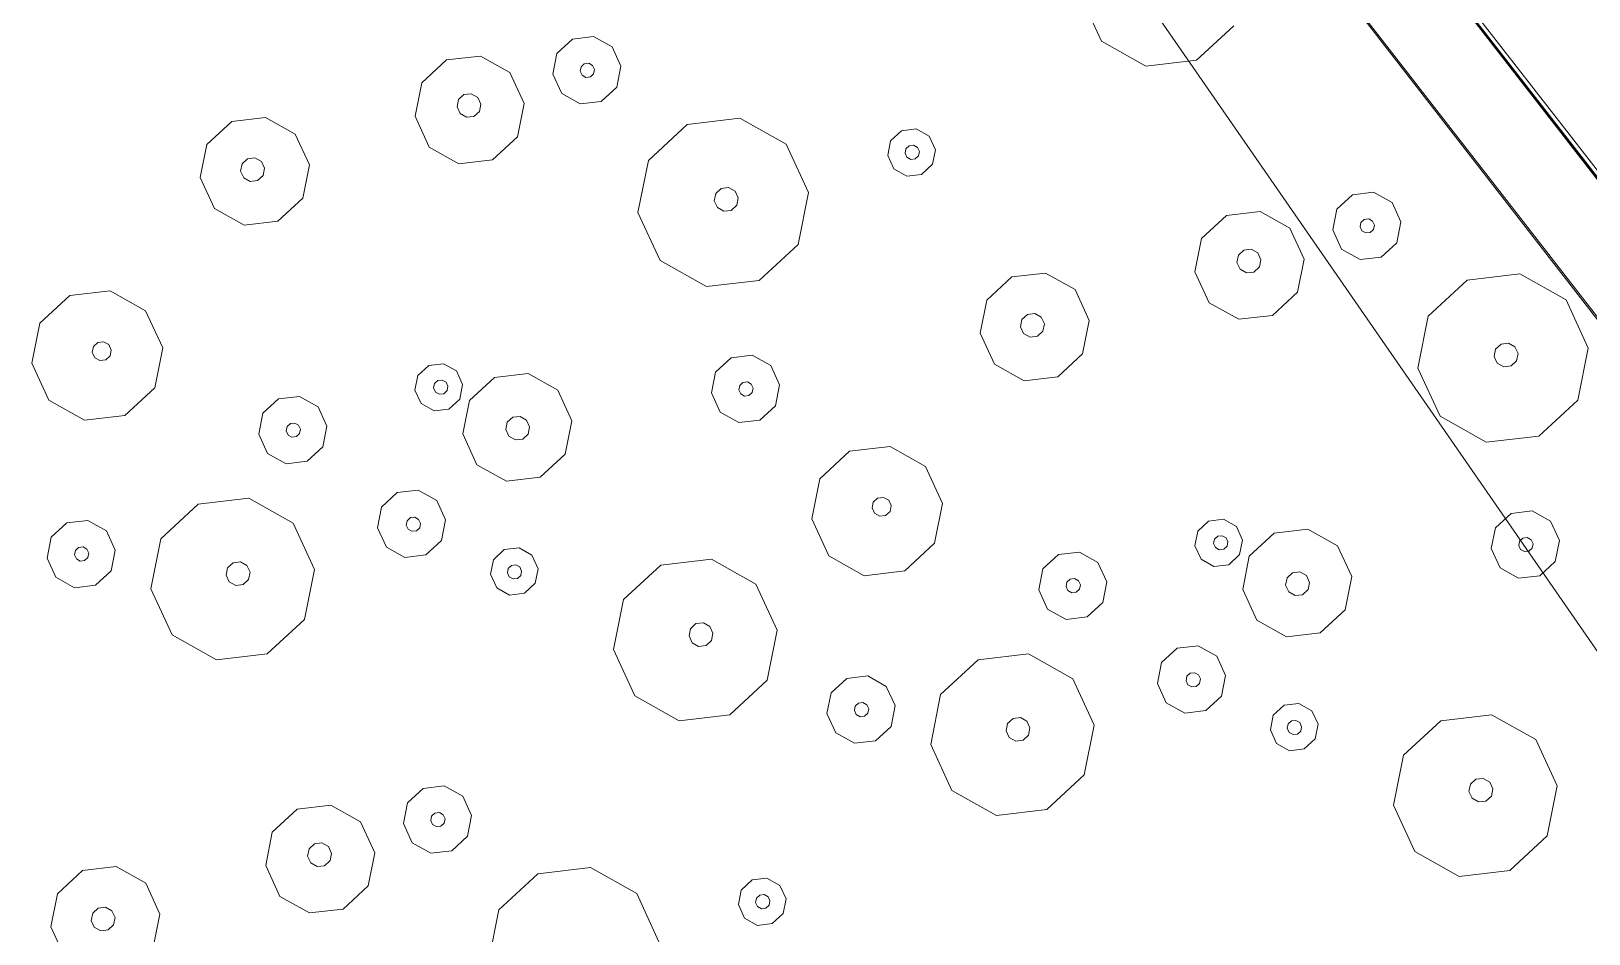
# Model space of a CAD drawing. Header units: metres. Extents: x -2858 to 512, y -1995 to 1252.
# Drawn here: x -585.741 to -582.11, y 437.07 to 439.173 of the extents above; entities that cross this region are included whole.
import ezdxf
from ezdxf.lldxf.tags import DXFTag

# ---------------------------------------------------------------- set-up
doc = ezdxf.new("R2010")
doc.units = ezdxf.units.M
for name, color, linetype in [('Calque commun', 7, 'Continuous'), ('Calque11', 7, 'Continuous'), ('Calque17', 7, 'Continuous')]:
    doc.layers.add(name, color=color, linetype=linetype)
tags = doc.linetypes.add('HIDDENX2', pattern=[0.75, 0.5, -0.25]).pattern_tags.tags
tags[6:7] = [DXFTag(74, 4), DXFTag(75, 0), DXFTag(340, '0'), DXFTag(46, 1.0), DXFTag(50, 0.0), DXFTag(44, 0.0), DXFTag(45, 0.0)]
tags[4:5] = [DXFTag(74, 4), DXFTag(75, 0), DXFTag(340, '0'), DXFTag(46, 1.0), DXFTag(50, 0.0), DXFTag(44, 0.0), DXFTag(45, 0.0)]

# ---------------------------------------------------------------- blocks, each defined once
blk = doc.blocks.new('geometrebondepartleger')
at = {"layer": 'Calque11', "color": 7, "linetype": 'Continuous', "lineweight": 9}
blk.add_polyline3d([(125.0277, 35.9078, 79), (133.3383, 81.851, 79), (145.3136, 148.3761, 79)], dxfattribs=at)
at = {"layer": 'Calque17', "color": 1, "linetype": 'Continuous', "lineweight": 9}
for points in [[(125.174, 36.6886, 79), (126.5286, 44.1348, 79), (125.0378, 35.9435, 79), (126.4161, 43.4883, 79), (128.681, 56.0642, 79), (129.9759, 63.1341, 79), (132.1933, 75.6042, 79), (133.3383, 81.851, 79), (135.2222, 92.3412, 79), (136.4776, 99.3268, 79), (138.1727, 108.7115, 79), (140.4846, 121.4626, 79), (141.0933, 124.9318, 79)], [(125.3707, 36.6528, 79), (126.7254, 44.0992, 79), (125.2346, 35.9078, 79), (126.6129, 43.4526, 79), (128.8778, 56.0285, 79), (130.1727, 63.0986, 79), (132.3901, 75.5687, 79), (133.5351, 81.8153, 79), (135.4191, 92.3058, 79), (136.6745, 99.2914, 79), (138.3695, 108.676, 79), (140.6815, 121.4274, 79), (141.2903, 124.8972, 79)]]:
    blk.add_polyline3d(points, dxfattribs=at)
blk = doc.blocks.new('pattern')
at = {"layer": 'Calque commun', "color": 54, "linetype": 'Continuous', "lineweight": 9}
for p, q in [((56.91, 30.9013), (57.0122, 30.9616)), ((57.0122, 30.9616), (57.1303, 30.9504)), ((57.1303, 30.9504), (57.2193, 30.8718)), ((56.8628, 30.7924), (56.91, 30.9013)), ((57.2193, 30.8718), (57.2451, 30.756)), ((56.8886, 30.6766), (56.8628, 30.7924)), ((57.0081, 30.7782), (57.015, 30.7941)), ((57.015, 30.7941), (57.0299, 30.8029)), ((57.0299, 30.8029), (57.0471, 30.8012)), ((57.0471, 30.8012), (57.0601, 30.7898)), ((57.0118, 30.7613), (57.0081, 30.7782)), ((57.0248, 30.7499), (57.0118, 30.7613)), ((57.0569, 30.757), (57.042, 30.7482)), ((57.0638, 30.7729), (57.0569, 30.757)), ((57.0601, 30.7898), (57.0638, 30.7729)), ((57.2451, 30.756), (57.1978, 30.6471)), ((57.042, 30.7482), (57.0248, 30.7499)), ((56.9775, 30.5981), (56.8886, 30.6766)), ((57.1978, 30.6471), (57.0957, 30.5868)), ((57.0957, 30.5868), (56.9775, 30.5981)), ((56.4803, 30.5239), (56.5229, 30.5491)), ((56.5229, 30.5491), (56.5721, 30.5444)), ((56.5721, 30.5444), (56.6092, 30.5116)), ((56.4607, 30.4786), (56.4803, 30.5239)), ((56.6092, 30.5116), (56.6199, 30.4634)), ((56.4714, 30.4303), (56.4607, 30.4786)), ((56.5229, 30.4734), (56.527, 30.483)), ((56.5251, 30.4633), (56.5229, 30.4734)), ((56.527, 30.483), (56.5359, 30.4882)), ((56.5359, 30.4882), (56.5463, 30.4873)), ((56.5463, 30.4873), (56.5541, 30.4804)), ((56.5563, 30.4702), (56.5522, 30.4607)), ((56.5541, 30.4804), (56.5563, 30.4702)), ((56.5085, 30.3976), (56.4714, 30.4303)), ((56.5329, 30.4564), (56.5251, 30.4633)), ((56.5432, 30.4554), (56.5329, 30.4564)), ((56.5522, 30.4607), (56.5432, 30.4554)), ((56.6199, 30.4634), (56.6003, 30.418)), ((56.5577, 30.3929), (56.5085, 30.3976)), ((56.6003, 30.418), (56.5577, 30.3929)), ((57.1747, 30.3903), (57.2045, 30.4079)), ((57.2045, 30.4079), (57.2389, 30.4047)), ((57.2389, 30.4047), (57.2649, 30.3818)), ((57.1609, 30.3586), (57.1747, 30.3903)), ((57.1684, 30.3248), (57.1609, 30.3586)), ((57.2003, 30.3558), (57.2045, 30.3654)), ((57.2026, 30.3457), (57.2003, 30.3558)), ((57.2045, 30.3654), (57.2134, 30.3706)), ((57.2134, 30.3706), (57.2237, 30.3697)), ((57.2237, 30.3697), (57.2315, 30.3628)), ((57.2315, 30.3628), (57.2338, 30.3527)), ((57.2649, 30.3818), (57.2724, 30.348)), ((56.1013, 30.2747), (56.2077, 30.3376)), ((56.2077, 30.3376), (56.3308, 30.3259)), ((56.3308, 30.3259), (56.4235, 30.244)), ((57.1944, 30.3019), (57.1684, 30.3248)), ((57.2104, 30.3388), (57.2026, 30.3457)), ((57.2207, 30.3379), (57.2104, 30.3388)), ((57.2296, 30.3431), (57.2207, 30.3379)), ((57.2338, 30.3527), (57.2296, 30.3431)), ((57.2724, 30.348), (57.2586, 30.3162)), ((57.2288, 30.2986), (57.1944, 30.3019)), ((57.2586, 30.3162), (57.2288, 30.2986)), ((56.0521, 30.1613), (56.1013, 30.2747)), ((56.8659, 30.2193), (56.934, 30.2595)), ((56.934, 30.2595), (57.0128, 30.252)), ((57.0128, 30.252), (57.0721, 30.1997)), ((56.4235, 30.244), (56.4503, 30.1234)), ((56.8345, 30.1467), (56.8659, 30.2193)), ((57.0721, 30.1997), (57.0893, 30.1224)), ((57.2337, 30.1537), (57.2762, 30.1788)), ((57.2762, 30.1788), (57.3254, 30.1741)), ((56.079, 30.0407), (56.0521, 30.1613)), ((56.2133, 30.1456), (56.2202, 30.1615)), ((56.2171, 30.1287), (56.2133, 30.1456)), ((56.2202, 30.1615), (56.2351, 30.1703)), ((56.2351, 30.1703), (56.2524, 30.1686)), ((56.2524, 30.1686), (56.2653, 30.1572)), ((56.2691, 30.1403), (56.2622, 30.1244)), ((56.2653, 30.1572), (56.2691, 30.1403)), ((56.8517, 30.0695), (56.8345, 30.1467)), ((56.9347, 30.139), (56.9416, 30.1549)), ((56.9385, 30.1221), (56.9347, 30.139)), ((56.9416, 30.1549), (56.9565, 30.1637)), ((56.9565, 30.1637), (56.9737, 30.1621)), ((56.9737, 30.1621), (56.9867, 30.1506)), ((56.9867, 30.1506), (56.9904, 30.1337)), ((57.214, 30.1083), (57.2337, 30.1537)), ((57.3254, 30.1741), (57.3625, 30.1414)), ((57.3625, 30.1414), (57.3733, 30.0931)), ((56.2301, 30.1173), (56.2171, 30.1287)), ((56.2473, 30.1156), (56.2301, 30.1173)), ((56.2622, 30.1244), (56.2473, 30.1156)), ((56.4503, 30.1234), (56.4012, 30.01)), ((56.9514, 30.1107), (56.9385, 30.1221)), ((56.9687, 30.1091), (56.9514, 30.1107)), ((56.9836, 30.1178), (56.9687, 30.1091)), ((56.9904, 30.1337), (56.9836, 30.1178)), ((57.0893, 30.1224), (57.0578, 30.0499)), ((57.2247, 30.06), (57.214, 30.1083)), ((57.2749, 30.1061), (57.279, 30.1156)), ((57.2771, 30.096), (57.2749, 30.1061)), ((57.279, 30.1156), (57.288, 30.1209)), ((57.288, 30.1209), (57.2983, 30.1199)), ((57.2983, 30.1199), (57.3061, 30.1131)), ((57.3083, 30.1029), (57.3042, 30.0934)), ((57.3061, 30.1131), (57.3083, 30.1029)), ((56.911, 30.0171), (56.8517, 30.0695)), ((57.2849, 30.0891), (57.2771, 30.096)), ((57.2953, 30.0881), (57.2849, 30.0891)), ((57.3042, 30.0934), (57.2953, 30.0881)), ((57.3733, 30.0931), (57.3536, 30.0478)), ((56.1717, 29.9589), (56.079, 30.0407)), ((57.0578, 30.0499), (56.9897, 30.0096)), ((57.2618, 30.0273), (57.2247, 30.06)), ((57.3536, 30.0478), (57.311, 30.0226)), ((57.524, 30.0029), (57.6262, 30.0632)), ((57.6262, 30.0632), (57.7443, 30.0519)), ((57.7443, 30.0519), (57.8333, 29.9734)), ((56.4012, 30.01), (56.2947, 29.9471)), ((56.9897, 30.0096), (56.911, 30.0171)), ((57.311, 30.0226), (57.2618, 30.0273)), ((57.4768, 29.894), (57.524, 30.0029)), ((56.2947, 29.9471), (56.1717, 29.9589)), ((56.9585, 29.9411), (56.9723, 29.9728)), ((56.9723, 29.9728), (57.0021, 29.9904)), ((57.0021, 29.9904), (57.0365, 29.9871)), ((57.0365, 29.9871), (57.0625, 29.9642)), ((57.0625, 29.9642), (57.07, 29.9305)), ((57.8333, 29.9734), (57.8591, 29.8576)), ((56.966, 29.9073), (56.9585, 29.9411)), ((56.9941, 29.9407), (56.9983, 29.9502)), ((56.9964, 29.9306), (56.9941, 29.9407)), ((57.0042, 29.9237), (56.9964, 29.9306)), ((56.9983, 29.9502), (57.0072, 29.9555)), ((57.0145, 29.9227), (57.0042, 29.9237)), ((57.0072, 29.9555), (57.0175, 29.9545)), ((57.0235, 29.928), (57.0145, 29.9227)), ((57.0175, 29.9545), (57.0253, 29.9476)), ((57.0276, 29.9375), (57.0235, 29.928)), ((57.0253, 29.9476), (57.0276, 29.9375)), ((57.07, 29.9305), (57.0562, 29.8987)), ((56.992, 29.8844), (56.966, 29.9073)), ((57.0264, 29.8811), (56.992, 29.8844)), ((57.0562, 29.8987), (57.0264, 29.8811)), ((57.5026, 29.7782), (57.4768, 29.894)), ((57.6221, 29.8798), (57.629, 29.8957)), ((57.629, 29.8957), (57.6439, 29.9045)), ((57.6439, 29.9045), (57.6611, 29.9028)), ((57.6611, 29.9028), (57.6741, 29.8914)), ((57.6741, 29.8914), (57.6779, 29.8745)), ((57.6259, 29.8629), (57.6221, 29.8798)), ((57.6388, 29.8514), (57.6259, 29.8629)), ((57.6561, 29.8498), (57.6388, 29.8514)), ((57.671, 29.8586), (57.6561, 29.8498)), ((57.6779, 29.8745), (57.671, 29.8586)), ((57.8591, 29.8576), (57.8119, 29.7487)), ((57.2556, 29.8018), (57.2982, 29.827)), ((57.2982, 29.827), (57.3474, 29.8223)), ((57.3474, 29.8223), (57.3844, 29.7895)), ((56.1737, 29.7532), (56.2163, 29.7783)), ((56.2163, 29.7783), (56.2655, 29.7736)), ((57.2359, 29.7565), (57.2556, 29.8018)), ((57.3844, 29.7895), (57.3952, 29.7413)), ((57.5916, 29.6996), (57.5026, 29.7782)), ((56.154, 29.7078), (56.1737, 29.7532)), ((56.2655, 29.7736), (56.3026, 29.7409)), ((56.3026, 29.7409), (56.3133, 29.6926)), ((57.2467, 29.7082), (57.2359, 29.7565)), ((57.2981, 29.7513), (57.3022, 29.7609)), ((57.3004, 29.7412), (57.2981, 29.7513)), ((57.3081, 29.7343), (57.3004, 29.7412)), ((57.3022, 29.7609), (57.3112, 29.7661)), ((57.3112, 29.7661), (57.3215, 29.7652)), ((57.3274, 29.7386), (57.3185, 29.7333)), ((57.3215, 29.7652), (57.3293, 29.7583)), ((57.3316, 29.7481), (57.3274, 29.7386)), ((57.3293, 29.7583), (57.3316, 29.7481)), ((57.3952, 29.7413), (57.3755, 29.6959)), ((57.8119, 29.7487), (57.7097, 29.6884)), ((58.3053, 29.7379), (58.3351, 29.7555)), ((58.3351, 29.7555), (58.3695, 29.7522)), ((58.3695, 29.7522), (58.3955, 29.7293)), ((56.1648, 29.6596), (56.154, 29.7078)), ((56.2162, 29.7027), (56.2204, 29.7122)), ((56.2185, 29.6926), (56.2162, 29.7027)), ((56.2204, 29.7122), (56.2293, 29.7175)), ((56.2293, 29.7175), (56.2396, 29.7165)), ((56.2396, 29.7165), (56.2474, 29.7096)), ((56.2474, 29.7096), (56.2497, 29.6995)), ((57.2837, 29.6755), (57.2467, 29.7082)), ((57.3185, 29.7333), (57.3081, 29.7343)), ((58.2915, 29.7062), (58.3053, 29.7379)), ((58.299, 29.6724), (58.2915, 29.7062)), ((58.3293, 29.7033), (58.3334, 29.7128)), ((58.3315, 29.6932), (58.3293, 29.7033)), ((58.3334, 29.7128), (58.3423, 29.7181)), ((58.3423, 29.7181), (58.3527, 29.7171)), ((58.3527, 29.7171), (58.3605, 29.7103)), ((58.3605, 29.7103), (58.3627, 29.7001)), ((58.3955, 29.7293), (58.403, 29.6955)), ((56.2263, 29.6857), (56.2185, 29.6926)), ((56.2366, 29.6847), (56.2263, 29.6857)), ((56.2455, 29.69), (56.2366, 29.6847)), ((56.2497, 29.6995), (56.2455, 29.69)), ((56.3133, 29.6926), (56.2936, 29.6473)), ((56.3887, 29.6428), (56.4569, 29.683)), ((56.4569, 29.683), (56.5356, 29.6755)), ((56.5356, 29.6755), (56.5949, 29.6232)), ((57.3329, 29.6708), (57.2837, 29.6755)), ((57.3755, 29.6959), (57.3329, 29.6708)), ((57.7097, 29.6884), (57.5916, 29.6996)), ((58.325, 29.6495), (58.299, 29.6724)), ((58.3393, 29.6863), (58.3315, 29.6932)), ((58.3497, 29.6853), (58.3393, 29.6863)), ((58.3586, 29.6906), (58.3497, 29.6853)), ((58.3627, 29.7001), (58.3586, 29.6906)), ((58.403, 29.6955), (58.3892, 29.6638)), ((56.2018, 29.6268), (56.1648, 29.6596)), ((56.2936, 29.6473), (56.2511, 29.6221)), ((56.3573, 29.5702), (56.3887, 29.6428)), ((57.7999, 29.6269), (57.8425, 29.652)), ((57.8425, 29.652), (57.8917, 29.6473)), ((57.8917, 29.6473), (57.9288, 29.6146)), ((58.3594, 29.6462), (58.325, 29.6495)), ((58.3892, 29.6638), (58.3594, 29.6462)), ((56.2511, 29.6221), (56.2018, 29.6268)), ((56.5949, 29.6232), (56.6121, 29.546)), ((57.7802, 29.5815), (57.7999, 29.6269)), ((57.9288, 29.6146), (57.9395, 29.5663)), ((56.3745, 29.493), (56.3573, 29.5702)), ((56.4503, 29.5529), (56.4572, 29.5687)), ((56.4572, 29.5687), (56.4721, 29.5775)), ((56.4721, 29.5775), (56.4893, 29.5759)), ((56.4893, 29.5759), (56.5023, 29.5644)), ((56.5023, 29.5644), (56.506, 29.5476)), ((57.791, 29.5332), (57.7802, 29.5815)), ((57.8424, 29.5764), (57.8465, 29.5859)), ((57.8447, 29.5662), (57.8424, 29.5764)), ((57.8525, 29.5594), (57.8447, 29.5662)), ((57.8465, 29.5859), (57.8555, 29.5912)), ((57.8628, 29.5584), (57.8525, 29.5594)), ((57.8555, 29.5912), (57.8658, 29.5902)), ((57.8717, 29.5637), (57.8628, 29.5584)), ((57.8658, 29.5902), (57.8736, 29.5833)), ((57.8759, 29.5732), (57.8717, 29.5637)), ((57.8736, 29.5833), (57.8759, 29.5732)), ((57.9395, 29.5663), (57.9198, 29.5209)), ((58.5278, 29.4702), (58.577, 29.5836)), ((56.454, 29.536), (56.4503, 29.5529)), ((56.467, 29.5245), (56.454, 29.536)), ((56.4842, 29.5229), (56.467, 29.5245)), ((56.4991, 29.5317), (56.4842, 29.5229)), ((56.506, 29.5476), (56.4991, 29.5317)), ((56.6121, 29.546), (56.5807, 29.4734)), ((57.828, 29.5005), (57.791, 29.5332)), ((57.9198, 29.5209), (57.8773, 29.4958)), ((56.4338, 29.4407), (56.3745, 29.493)), ((57.8773, 29.4958), (57.828, 29.5005)), ((56.5807, 29.4734), (56.5125, 29.4332)), ((58.5547, 29.3495), (58.5278, 29.4702)), ((56.5125, 29.4332), (56.4338, 29.4407)), ((57.375, 29.3949), (57.4567, 29.4431)), ((57.4567, 29.4431), (57.5512, 29.4341)), ((57.5512, 29.4341), (57.6224, 29.3713)), ((56.8293, 29.3652), (56.8974, 29.4055)), ((56.8974, 29.4055), (56.9762, 29.398)), ((56.9762, 29.398), (57.0355, 29.3456)), ((57.3372, 29.3078), (57.375, 29.3949)), ((56.7979, 29.2927), (56.8293, 29.3652)), ((57.0355, 29.3456), (57.0527, 29.2684)), ((57.6224, 29.3713), (57.643, 29.2786)), ((57.8525, 29.3049), (57.9547, 29.3653)), ((57.9547, 29.3653), (58.0728, 29.354)), ((58.0728, 29.354), (58.1618, 29.2755)), ((58.6473, 29.2677), (58.5547, 29.3495)), ((57.3578, 29.2151), (57.3372, 29.3078)), ((57.4534, 29.2964), (57.4589, 29.3091)), ((57.4589, 29.3091), (57.4708, 29.3161)), ((57.4708, 29.3161), (57.4846, 29.3148)), ((57.4846, 29.3148), (57.495, 29.3057)), ((57.495, 29.3057), (57.498, 29.2922)), ((57.8053, 29.1961), (57.8525, 29.3049)), ((58.8768, 29.3188), (58.7704, 29.256)), ((56.8151, 29.2154), (56.7979, 29.2927)), ((56.8983, 29.2768), (56.9052, 29.2927)), ((56.902, 29.2599), (56.8983, 29.2768)), ((56.9052, 29.2927), (56.9201, 29.3015)), ((56.9201, 29.3015), (56.9373, 29.2998)), ((56.9373, 29.2998), (56.9503, 29.2884)), ((56.954, 29.2715), (56.9471, 29.2556)), ((56.9503, 29.2884), (56.954, 29.2715)), ((57.0527, 29.2684), (57.0212, 29.1958)), ((57.4564, 29.2829), (57.4534, 29.2964)), ((57.4668, 29.2737), (57.4564, 29.2829)), ((57.4806, 29.2724), (57.4668, 29.2737)), ((57.4925, 29.2794), (57.4806, 29.2724)), ((57.498, 29.2922), (57.4925, 29.2794)), ((57.643, 29.2786), (57.6052, 29.1915)), ((58.1618, 29.2755), (58.1876, 29.1596)), ((58.7704, 29.256), (58.6473, 29.2677)), ((56.915, 29.2485), (56.902, 29.2599)), ((56.9322, 29.2468), (56.915, 29.2485)), ((56.9471, 29.2556), (56.9322, 29.2468)), ((56.8744, 29.1631), (56.8151, 29.2154)), ((57.0212, 29.1958), (56.9531, 29.1556)), ((57.429, 29.1523), (57.3578, 29.2151)), ((57.8311, 29.0802), (57.8053, 29.1961)), ((57.9506, 29.1819), (57.9575, 29.1977)), ((57.9575, 29.1977), (57.9724, 29.2065)), ((57.9724, 29.2065), (57.9896, 29.2049)), ((57.9896, 29.2049), (58.0026, 29.1934)), ((56.093, 29.158), (56.2112, 29.1468)), ((56.9531, 29.1556), (56.8744, 29.1631)), ((57.6052, 29.1915), (57.5235, 29.1433)), ((57.9543, 29.165), (57.9506, 29.1819)), ((57.9673, 29.1535), (57.9543, 29.165)), ((57.9994, 29.1607), (57.9845, 29.1519)), ((58.0063, 29.1765), (57.9994, 29.1607)), ((58.0026, 29.1934), (58.0063, 29.1765)), ((58.1876, 29.1596), (58.1403, 29.0508)), ((56.2112, 29.1468), (56.3001, 29.0682)), ((57.5235, 29.1433), (57.429, 29.1523)), ((57.9845, 29.1519), (57.9673, 29.1535)), ((58.6494, 29.062), (58.6919, 29.0871)), ((58.6919, 29.0871), (58.7412, 29.0825)), ((56.3001, 29.0682), (56.3259, 28.9524)), ((57.92, 29.0017), (57.8311, 29.0802)), ((58.1403, 29.0508), (58.0382, 28.9904)), ((58.6297, 29.0166), (58.6494, 29.062)), ((58.7412, 29.0825), (58.7782, 29.0497)), ((58.7782, 29.0497), (58.789, 29.0015)), ((58.6404, 28.9684), (58.6297, 29.0166)), ((58.6919, 29.0115), (58.696, 29.021)), ((58.696, 29.021), (58.705, 29.0263)), ((58.705, 29.0263), (58.7153, 29.0253)), ((58.7153, 29.0253), (58.7231, 29.0185)), ((58.7231, 29.0185), (58.7253, 29.0083)), ((58.0382, 28.9904), (57.92, 29.0017)), ((58.6941, 29.0014), (58.6919, 29.0115)), ((58.7019, 28.9945), (58.6941, 29.0014)), ((58.7123, 28.9935), (58.7019, 28.9945)), ((58.7212, 28.9988), (58.7123, 28.9935)), ((58.7253, 29.0083), (58.7212, 28.9988)), ((58.789, 29.0015), (58.7693, 28.9561)), ((58.8644, 28.9516), (58.9325, 28.9919)), ((58.9325, 28.9919), (59.0113, 28.9844)), ((59.0113, 28.9844), (59.0706, 28.932)), ((56.3259, 28.9524), (56.2787, 28.8435)), ((57.4228, 28.9276), (57.4654, 28.9527)), ((57.4654, 28.9527), (57.5146, 28.948)), ((57.5146, 28.948), (57.5517, 28.9153)), ((58.6775, 28.9357), (58.6404, 28.9684)), ((58.7693, 28.9561), (58.7267, 28.931)), ((58.833, 28.8791), (58.8644, 28.9516)), ((57.4032, 28.8822), (57.4228, 28.9276)), ((57.5517, 28.9153), (57.5624, 28.867)), ((58.7267, 28.931), (58.6775, 28.9357)), ((59.0706, 28.932), (59.0878, 28.8548)), ((57.4139, 28.8339), (57.4032, 28.8822)), ((57.4654, 28.8771), (57.4695, 28.8866)), ((57.4676, 28.8669), (57.4654, 28.8771)), ((57.4695, 28.8866), (57.4784, 28.8919)), ((57.4784, 28.8919), (57.4888, 28.8909)), ((57.4888, 28.8909), (57.4966, 28.884)), ((57.4988, 28.8739), (57.4947, 28.8644)), ((57.4966, 28.884), (57.4988, 28.8739)), ((57.5624, 28.867), (57.5428, 28.8217)), ((58.8502, 28.8019), (58.833, 28.8791)), ((58.9259, 28.8617), (58.9328, 28.8776)), ((58.9328, 28.8776), (58.9477, 28.8864)), ((58.9477, 28.8864), (58.965, 28.8847)), ((58.965, 28.8847), (58.9779, 28.8733)), ((58.9779, 28.8733), (58.9817, 28.8564)), ((56.7583, 28.801), (56.7721, 28.8327)), ((56.7721, 28.8327), (56.8019, 28.8503)), ((56.8019, 28.8503), (56.8364, 28.847)), ((56.8364, 28.847), (56.8623, 28.8241)), ((57.451, 28.8012), (57.4139, 28.8339)), ((57.4754, 28.8601), (57.4676, 28.8669)), ((57.4857, 28.8591), (57.4754, 28.8601)), ((57.4947, 28.8644), (57.4857, 28.8591)), ((58.9297, 28.8448), (58.9259, 28.8617)), ((58.9427, 28.8334), (58.9297, 28.8448)), ((58.9599, 28.8317), (58.9427, 28.8334)), ((58.9748, 28.8405), (58.9599, 28.8317)), ((58.9817, 28.8564), (58.9748, 28.8405)), ((59.0878, 28.8548), (59.0563, 28.7822)), ((56.7659, 28.7672), (56.7583, 28.801)), ((56.7961, 28.7981), (56.8002, 28.8076)), ((56.7984, 28.788), (56.7961, 28.7981)), ((56.8002, 28.8076), (56.8092, 28.8129)), ((56.8092, 28.8129), (56.8195, 28.8119)), ((56.8195, 28.8119), (56.8273, 28.8051)), ((56.8295, 28.7949), (56.8254, 28.7854)), ((56.8273, 28.8051), (56.8295, 28.7949)), ((56.8623, 28.8241), (56.8698, 28.7903)), ((57.5002, 28.7965), (57.451, 28.8012)), ((57.5428, 28.8217), (57.5002, 28.7965)), ((58.1172, 28.794), (58.147, 28.8116)), ((58.147, 28.8116), (58.1814, 28.8083)), ((58.1814, 28.8083), (58.2074, 28.7854)), ((58.9095, 28.7495), (58.8502, 28.8019)), ((56.7918, 28.7443), (56.7659, 28.7672)), ((56.8061, 28.7811), (56.7984, 28.788)), ((56.8165, 28.7801), (56.8061, 28.7811)), ((56.8254, 28.7854), (56.8165, 28.7801)), ((56.8561, 28.7586), (56.8262, 28.741)), ((56.8698, 28.7903), (56.8561, 28.7586)), ((58.1034, 28.7622), (58.1172, 28.794)), ((58.1109, 28.7285), (58.1034, 28.7622)), ((58.1428, 28.7595), (58.147, 28.769)), ((58.1451, 28.7493), (58.1428, 28.7595)), ((58.147, 28.769), (58.1559, 28.7743)), ((58.1559, 28.7743), (58.1662, 28.7733)), ((58.1662, 28.7733), (58.174, 28.7664)), ((58.174, 28.7664), (58.1763, 28.7563)), ((58.2074, 28.7854), (58.2149, 28.7516)), ((59.0563, 28.7822), (58.9882, 28.742)), ((56.8262, 28.741), (56.7918, 28.7443)), ((57.0438, 28.6784), (57.1502, 28.7412)), ((57.1502, 28.7412), (57.2733, 28.7295)), ((57.2733, 28.7295), (57.3659, 28.6477)), ((58.1369, 28.7055), (58.1109, 28.7285)), ((58.1529, 28.7425), (58.1451, 28.7493)), ((58.1632, 28.7415), (58.1529, 28.7425)), ((58.1721, 28.7468), (58.1632, 28.7415)), ((58.1763, 28.7563), (58.1721, 28.7468)), ((58.2149, 28.7516), (58.2011, 28.7199)), ((58.9882, 28.742), (58.9095, 28.7495)), ((58.1713, 28.7023), (58.1369, 28.7055)), ((58.2011, 28.7199), (58.1713, 28.7023)), ((59.305, 28.6741), (59.3731, 28.7143)), ((56.9946, 28.565), (57.0438, 28.6784)), ((57.8084, 28.6229), (57.8765, 28.6632)), ((57.8765, 28.6632), (57.9553, 28.6557)), ((57.9553, 28.6557), (58.0146, 28.6033)), ((59.2735, 28.6015), (59.305, 28.6741)), ((57.3659, 28.6477), (57.3928, 28.527)), ((57.777, 28.5504), (57.8084, 28.6229)), ((58.0146, 28.6033), (58.0318, 28.5261)), ((58.1762, 28.5573), (58.2187, 28.5824)), ((58.2187, 28.5824), (58.2679, 28.5778)), ((58.2679, 28.5778), (58.305, 28.545)), ((59.2907, 28.5243), (59.2735, 28.6015)), ((59.374, 28.5856), (59.3808, 28.6015)), ((59.3777, 28.5688), (59.374, 28.5856)), ((59.3808, 28.6015), (59.3957, 28.6103)), ((59.3957, 28.6103), (59.413, 28.6087)), ((59.413, 28.6087), (59.4259, 28.5972)), ((59.4297, 28.5803), (59.4228, 28.5645)), ((59.4259, 28.5972), (59.4297, 28.5803)), ((59.5284, 28.5772), (59.4969, 28.5046)), ((57.0215, 28.4443), (56.9946, 28.565)), ((57.1558, 28.5492), (57.1627, 28.5651)), ((57.1596, 28.5324), (57.1558, 28.5492)), ((57.1627, 28.5651), (57.1776, 28.5739)), ((57.1776, 28.5739), (57.1949, 28.5723)), ((57.1949, 28.5723), (57.2078, 28.5608)), ((57.2116, 28.5439), (57.2047, 28.528)), ((57.2078, 28.5608), (57.2116, 28.5439)), ((57.7942, 28.4732), (57.777, 28.5504)), ((57.8772, 28.5427), (57.8841, 28.5586)), ((57.881, 28.5258), (57.8772, 28.5427)), ((57.8841, 28.5586), (57.899, 28.5674)), ((57.899, 28.5674), (57.9162, 28.5657)), ((57.9162, 28.5657), (57.9292, 28.5543)), ((57.9292, 28.5543), (57.9329, 28.5374)), ((58.1565, 28.5119), (58.1762, 28.5573)), ((58.305, 28.545), (58.3158, 28.4968)), ((59.3907, 28.5573), (59.3777, 28.5688)), ((59.4079, 28.5557), (59.3907, 28.5573)), ((59.4228, 28.5645), (59.4079, 28.5557)), ((57.1726, 28.5209), (57.1596, 28.5324)), ((57.1898, 28.5193), (57.1726, 28.5209)), ((57.2047, 28.528), (57.1898, 28.5193)), ((57.3928, 28.527), (57.3437, 28.4136)), ((57.8939, 28.5143), (57.881, 28.5258)), ((57.9112, 28.5127), (57.8939, 28.5143)), ((57.9261, 28.5215), (57.9112, 28.5127)), ((57.9329, 28.5374), (57.9261, 28.5215)), ((58.0318, 28.5261), (58.0003, 28.4535)), ((58.1672, 28.4637), (58.1565, 28.5119)), ((58.2174, 28.5097), (58.2215, 28.5193)), ((58.2196, 28.4996), (58.2174, 28.5097)), ((58.2215, 28.5193), (58.2304, 28.5246)), ((58.2304, 28.5246), (58.2408, 28.5236)), ((58.2408, 28.5236), (58.2486, 28.5167)), ((58.2508, 28.5066), (58.2467, 28.497)), ((58.2486, 28.5167), (58.2508, 28.5066)), ((59.35, 28.4719), (59.2907, 28.5243)), ((59.4969, 28.5046), (59.4288, 28.4644)), ((57.8535, 28.4208), (57.7942, 28.4732)), ((58.2274, 28.4927), (58.2196, 28.4996)), ((58.2378, 28.4918), (58.2274, 28.4927)), ((58.2467, 28.497), (58.2378, 28.4918)), ((58.3158, 28.4968), (58.2961, 28.4514)), ((59.4288, 28.4644), (59.35, 28.4719)), ((57.1142, 28.3625), (57.0215, 28.4443)), ((58.0003, 28.4535), (57.9322, 28.4133)), ((58.2043, 28.431), (58.1672, 28.4637)), ((58.2961, 28.4514), (58.2535, 28.4263)), ((58.4665, 28.4065), (58.5687, 28.4668)), ((58.5687, 28.4668), (58.6868, 28.4556)), ((58.6868, 28.4556), (58.7758, 28.3771)), ((57.3437, 28.4136), (57.2372, 28.3508)), ((57.9322, 28.4133), (57.8535, 28.4208)), ((58.2535, 28.4263), (58.2043, 28.431)), ((58.4193, 28.2976), (58.4665, 28.4065)), ((57.2372, 28.3508), (57.1142, 28.3625)), ((57.901, 28.3447), (57.9148, 28.3765)), ((57.9148, 28.3765), (57.9446, 28.3941)), ((57.9408, 28.3539), (57.9497, 28.3591)), ((57.9446, 28.3941), (57.979, 28.3908)), ((57.9497, 28.3591), (57.96, 28.3582)), ((57.979, 28.3908), (58.005, 28.3679)), ((58.005, 28.3679), (58.0125, 28.3341)), ((58.7758, 28.3771), (58.8016, 28.2612)), ((57.9085, 28.3109), (57.901, 28.3447)), ((57.9366, 28.3443), (57.9408, 28.3539)), ((57.9389, 28.3342), (57.9366, 28.3443)), ((57.9467, 28.3273), (57.9389, 28.3342)), ((57.957, 28.3264), (57.9467, 28.3273)), ((57.966, 28.3316), (57.957, 28.3264)), ((57.96, 28.3582), (57.9678, 28.3513)), ((57.9701, 28.3412), (57.966, 28.3316)), ((57.9678, 28.3513), (57.9701, 28.3412)), ((58.0125, 28.3341), (57.9987, 28.3023)), ((57.9345, 28.288), (57.9085, 28.3109)), ((57.9689, 28.2847), (57.9345, 28.288)), ((57.9987, 28.3023), (57.9689, 28.2847)), ((58.4451, 28.1818), (58.4193, 28.2976)), ((58.5646, 28.2834), (58.5715, 28.2993)), ((58.5715, 28.2993), (58.5864, 28.3081)), ((58.5864, 28.3081), (58.6036, 28.3065)), ((58.6036, 28.3065), (58.6166, 28.295)), ((58.6166, 28.295), (58.6204, 28.2781)), ((58.5684, 28.2665), (58.5646, 28.2834)), ((58.5813, 28.2551), (58.5684, 28.2665)), ((58.5986, 28.2534), (58.5813, 28.2551)), ((58.6135, 28.2622), (58.5986, 28.2534)), ((58.6204, 28.2781), (58.6135, 28.2622)), ((58.8016, 28.2612), (58.7544, 28.1524)), ((58.1981, 28.2055), (58.2407, 28.2306)), ((58.2407, 28.2306), (58.2899, 28.2259)), ((58.2899, 28.2259), (58.3269, 28.1932)), ((57.1162, 28.1568), (57.1588, 28.182)), ((57.1588, 28.182), (57.208, 28.1773)), ((57.208, 28.1773), (57.2451, 28.1445)), ((58.1784, 28.1601), (58.1981, 28.2055)), ((58.3269, 28.1932), (58.3377, 28.1449)), ((58.5341, 28.1033), (58.4451, 28.1818)), ((57.0965, 28.1115), (57.1162, 28.1568)), ((57.2451, 28.1445), (57.2558, 28.0963)), ((58.1892, 28.1118), (58.1784, 28.1601)), ((58.2406, 28.155), (58.2447, 28.1645)), ((58.2429, 28.1448), (58.2406, 28.155)), ((58.2506, 28.138), (58.2429, 28.1448)), ((58.2447, 28.1645), (58.2537, 28.1698)), ((58.2537, 28.1698), (58.264, 28.1688)), ((58.2699, 28.1423), (58.261, 28.137)), ((58.264, 28.1688), (58.2718, 28.1619)), ((58.2741, 28.1518), (58.2699, 28.1423)), ((58.2718, 28.1619), (58.2741, 28.1518)), ((58.3377, 28.1449), (58.318, 28.0996)), ((58.7544, 28.1524), (58.6522, 28.092)), ((57.1073, 28.0632), (57.0965, 28.1115)), ((57.1587, 28.1063), (57.1628, 28.1159)), ((57.161, 28.0962), (57.1587, 28.1063)), ((57.1628, 28.1159), (57.1718, 28.1211)), ((57.1718, 28.1211), (57.1821, 28.1201)), ((57.1821, 28.1201), (57.1899, 28.1133)), ((57.1899, 28.1133), (57.1922, 28.1031)), ((58.2262, 28.0791), (58.1892, 28.1118)), ((58.261, 28.137), (58.2506, 28.138)), ((57.1688, 28.0893), (57.161, 28.0962)), ((57.1791, 28.0883), (57.1688, 28.0893)), ((57.188, 28.0936), (57.1791, 28.0883)), ((57.1922, 28.1031), (57.188, 28.0936)), ((57.2558, 28.0963), (57.2361, 28.0509)), ((57.3312, 28.0465), (57.3994, 28.0867)), ((57.3994, 28.0867), (57.4781, 28.0792)), ((57.4781, 28.0792), (57.5374, 28.0268)), ((58.2754, 28.0744), (58.2262, 28.0791)), ((58.318, 28.0996), (58.2754, 28.0744)), ((58.6522, 28.092), (58.5341, 28.1033)), ((57.1443, 28.0305), (57.1073, 28.0632)), ((57.2361, 28.0509), (57.1936, 28.0258)), ((57.2998, 27.9739), (57.3312, 28.0465)), ((58.7424, 28.0305), (58.785, 28.0556)), ((58.785, 28.0556), (58.8342, 28.0509)), ((58.8342, 28.0509), (58.8713, 28.0182)), ((57.1936, 28.0258), (57.1443, 28.0305)), ((57.5374, 28.0268), (57.5546, 27.9496)), ((58.7227, 27.9851), (58.7424, 28.0305)), ((58.8713, 28.0182), (58.882, 27.97)), ((57.317, 27.8967), (57.2998, 27.9739)), ((57.3928, 27.9565), (57.3997, 27.9724)), ((57.3997, 27.9724), (57.4146, 27.9812)), ((57.4146, 27.9812), (57.4318, 27.9795)), ((57.4318, 27.9795), (57.4448, 27.9681)), ((57.4448, 27.9681), (57.4485, 27.9512)), ((58.7335, 27.9369), (58.7227, 27.9851)), ((58.7849, 27.98), (58.789, 27.9895)), ((58.7872, 27.9699), (58.7849, 27.98)), ((58.795, 27.963), (58.7872, 27.9699)), ((58.789, 27.9895), (58.798, 27.9948)), ((58.8053, 27.962), (58.795, 27.963)), ((58.798, 27.9948), (58.8083, 27.9938)), ((58.8142, 27.9673), (58.8053, 27.962)), ((58.8083, 27.9938), (58.8161, 27.987)), ((58.8184, 27.9768), (58.8142, 27.9673)), ((58.8161, 27.987), (58.8184, 27.9768)), ((58.882, 27.97), (58.8623, 27.9246)), ((57.3965, 27.9396), (57.3928, 27.9565)), ((57.4095, 27.9282), (57.3965, 27.9396)), ((57.4267, 27.9265), (57.4095, 27.9282)), ((57.4416, 27.9353), (57.4267, 27.9265)), ((57.4485, 27.9512), (57.4416, 27.9353)), ((57.5546, 27.9496), (57.5232, 27.877)), ((58.7705, 27.9041), (58.7335, 27.9369)), ((58.8623, 27.9246), (58.8198, 27.8995)), ((57.3763, 27.8443), (57.317, 27.8967)), ((58.8198, 27.8995), (58.7705, 27.9041)), ((57.5232, 27.877), (57.455, 27.8368)), ((57.455, 27.8368), (57.3763, 27.8443)), ((58.3175, 27.7985), (58.3992, 27.8468)), ((58.3992, 27.8468), (58.4937, 27.8378)), ((58.4937, 27.8378), (58.5649, 27.7749)), ((57.7718, 27.7689), (57.8399, 27.8091)), ((57.8399, 27.8091), (57.9187, 27.8016)), ((57.9187, 27.8016), (57.978, 27.7492)), ((58.2797, 27.7114), (58.3175, 27.7985)), ((57.7404, 27.6963), (57.7718, 27.7689)), ((57.978, 27.7492), (57.9952, 27.672)), ((58.5649, 27.7749), (58.5855, 27.6823)), ((57.8477, 27.6963), (57.8626, 27.7051)), ((57.8626, 27.7051), (57.8798, 27.7035)), ((58.3003, 27.6188), (58.2797, 27.7114)), ((58.3959, 27.7), (58.4014, 27.7127)), ((58.4014, 27.7127), (58.4133, 27.7198)), ((58.4133, 27.7198), (58.4271, 27.7185)), ((58.4271, 27.7185), (58.4375, 27.7093)), ((58.4375, 27.7093), (58.4405, 27.6958)), ((57.7576, 27.6191), (57.7404, 27.6963)), ((57.8408, 27.6805), (57.8477, 27.6963)), ((57.8445, 27.6636), (57.8408, 27.6805)), ((57.8798, 27.7035), (57.8928, 27.692)), ((57.8965, 27.6751), (57.8896, 27.6593)), ((57.8928, 27.692), (57.8965, 27.6751)), ((57.9952, 27.672), (57.9637, 27.5994)), ((58.3989, 27.6865), (58.3959, 27.7)), ((58.4093, 27.6774), (58.3989, 27.6865)), ((58.4231, 27.6761), (58.4093, 27.6774)), ((58.435, 27.6831), (58.4231, 27.6761)), ((58.4405, 27.6958), (58.435, 27.6831)), ((58.5855, 27.6823), (58.5477, 27.5952)), ((57.8575, 27.6521), (57.8445, 27.6636)), ((57.8747, 27.6505), (57.8575, 27.6521)), ((57.8896, 27.6593), (57.8747, 27.6505)), ((57.8169, 27.5667), (57.7576, 27.6191)), ((57.9637, 27.5994), (57.8956, 27.5592)), ((58.3715, 27.5559), (58.3003, 27.6188)), ((57.8956, 27.5592), (57.8169, 27.5667)), ((58.5477, 27.5952), (58.466, 27.5469)), ((58.466, 27.5469), (58.3715, 27.5559))]:
    blk.add_line(p, q, dxfattribs=at)
at = {"layer": 'Calque commun', "color": 7, "linetype": 'Continuous', "lineweight": 9}
mesh = blk.add_polyface(dxfattribs=at)
corners = [(70.8497, 113.5412), (53.8349, 19.1692), (74.7282, 106.3237), (76.0435, 113.5984), (74.769, 106.1763), (58.8077, 18.2701), (114.1703, 105.207), (114.1703, 98.5387)]
mesh.append_faces([[corners[k] for k in face] for face in [(3, 4, 6)]], dxfattribs={"vtx0": -1, "vtx1": -1, "color": 7})
mesh.append_faces([[corners[k] for k in face] for face in [(3, 2, 4)]], dxfattribs={"vtx0": -1, "vtx2": -1, "color": 7})
mesh.append_faces([[corners[k] for k in face] for face in [(5, 2, 1)]], dxfattribs={"vtx1": -1, "color": 7})
mesh.append_faces([[corners[k] for k in face] for face in [(0, 1, 2), (3, 0, 2)]], dxfattribs={"vtx1": -1, "vtx2": -1, "color": 7})
mesh.append_faces([[corners[k] for k in face] for face in [(4, 7, 6)]], dxfattribs={"vtx2": -1, "color": 7})

msp = doc.modelspace()

# ---------------------------------------------------------------- linework, layer by layer
at = {"layer": 'Calque commun', "color": 3, "linetype": 'HIDDENX2', "lineweight": 18, "extrusion": (0, 0, -1)}
for centre, radius, start, end in [((492.6784, 547.6026), 120.3746, 259.883419, 322.052272), ((494.5277, 544.1418), 162.6468, 258.823451, 321.396966), ((494.5277, 544.1418), 162.6468, 258.823451, 321.396966), ((494.5277, 544.1418), 162.6468, 258.823451, 321.396966)]:
    msp.add_arc(centre, radius, start, end, dxfattribs=at)

# ---------------------------------------------------------------- block references
at = {"layer": 'Calque commun', "color": 0, "linetype": 'ByBlock', "lineweight": -2, "rotation": 228.1617603435354}
for name, p in [('geometrebondepartleger', (-528.8356, 560.3039)), ('pattern', (-567.2453, 500.4263))]:
    msp.add_blockref(name, p, dxfattribs=at)

doc.saveas('drawing.dxf')
